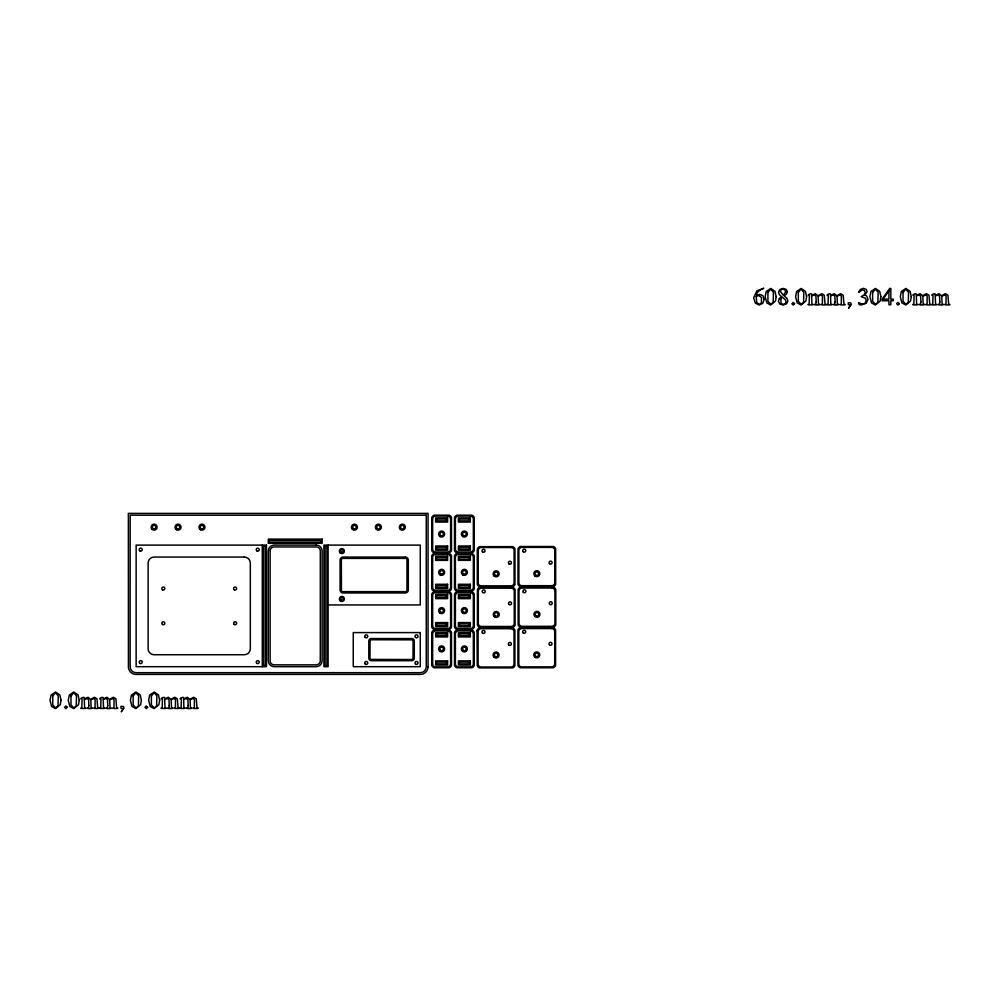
<?xml version="1.0" encoding="UTF-8"?>
<svg xmlns="http://www.w3.org/2000/svg" width="1000" height="1000" viewBox="0 0 1000 1000"><rect width="100%" height="100%" fill="white"/><g stroke="black" fill="none" stroke-linecap="round" stroke-linejoin="round"><path stroke-width="1.5" d="M447.688 591.475L449.212 591.163A4.188 4.188 0 0 0 451.488 588.888L451.488 555.763A4.188 4.188 0 0 0 449.212 553.488L434.038 553.488A4.188 4.188 0 0 0 431.775 555.763L431.775 588.888A4.188 4.188 0 0 0 434.038 591.163L449.212 591.788A4.188 4.188 0 0 1 451.488 594.062L451.488 627.188A4.188 4.188 0 0 1 449.212 629.45L434.038 629.45A4.188 4.188 0 0 1 431.775 627.188L431.775 594.062A4.188 4.188 0 0 1 434.038 591.788L435.562 591.475M447.688 553.175L449.212 552.863A4.188 4.188 0 0 0 451.488 550.588L451.488 517.463A4.188 4.188 0 0 0 449.212 515.2L434.038 515.2A4.188 4.188 0 0 0 431.775 517.463L431.775 550.588A4.188 4.188 0 0 0 434.038 552.863L435.562 553.175M458.3 553.175L456.775 553.488A4.188 4.188 0 0 0 454.513 555.763L454.513 588.888A4.188 4.188 0 0 0 456.775 591.163L471.95 591.163A4.188 4.188 0 0 0 474.225 588.888L474.225 555.763A4.188 4.188 0 0 0 471.95 553.488L456.775 552.863A4.188 4.188 0 0 1 454.513 550.588L454.513 517.463A4.188 4.188 0 0 1 456.775 515.2L471.95 515.2A4.188 4.188 0 0 1 474.225 517.463L474.225 550.588A4.188 4.188 0 0 1 471.95 552.863L470.425 553.175M481.238 586.975L479.712 587.288A4.188 4.188 0 0 0 477.438 589.55L477.438 625.075A4.188 4.188 0 0 0 479.712 627.337L512.837 627.337A4.188 4.188 0 0 0 515.1 625.075L515.1 589.55A4.188 4.188 0 0 0 512.837 587.288L479.575 586.7A4.188 4.188 0 0 1 477.3 584.438L477.3 548.913A4.188 4.188 0 0 1 479.575 546.65L512.7 546.65A4.188 4.188 0 0 1 514.975 548.913L514.975 584.438A4.188 4.188 0 0 1 512.7 586.7L511.175 587.025M458.3 591.475L456.775 591.788A4.188 4.188 0 0 0 454.513 594.062L454.513 627.188A4.188 4.188 0 0 0 456.775 629.45L471.95 630.087A4.188 4.188 0 0 1 474.225 632.35L474.225 665.487A4.188 4.188 0 0 1 471.95 667.75L456.775 667.75A4.188 4.188 0 0 1 454.513 665.487L454.513 632.35A4.188 4.188 0 0 1 456.775 630.087L458.3 629.775M521.925 586.838L520.4 587.15A4.188 4.188 0 0 0 518.125 589.412L518.125 624.938A4.188 4.188 0 0 0 520.4 627.212L521.925 627.525M551.862 586.888L553.387 586.562A4.188 4.188 0 0 0 555.662 584.3L555.662 548.775A4.188 4.188 0 0 0 553.387 546.512L520.262 546.512A4.188 4.188 0 0 0 518 548.775L518 584.3A4.188 4.188 0 0 0 520.262 586.562L553.525 587.15A4.188 4.188 0 0 1 555.788 589.412L555.788 624.938A4.188 4.188 0 0 1 553.525 627.212L520.188 627.688A4.188 4.188 0 0 0 517.925 629.963L517.925 665.487A4.188 4.188 0 0 0 520.188 667.75L553.325 667.75A4.188 4.188 0 0 0 555.588 665.487L555.588 629.963A4.188 4.188 0 0 0 553.325 627.688L551.8 627.375M435.562 629.775L434.038 630.087A4.188 4.188 0 0 0 431.775 632.35L431.775 665.487A4.188 4.188 0 0 0 434.038 667.75L449.212 667.75A4.188 4.188 0 0 0 451.488 665.487L451.488 632.35A4.188 4.188 0 0 0 449.212 630.087L447.688 629.775M470.425 629.775L471.95 629.45A4.188 4.188 0 0 0 474.225 627.188L474.225 594.062A4.188 4.188 0 0 0 471.95 591.788L470.425 591.475M328.113 604.938L420.275 604.938L420.275 545.1L323.925 545.1L323.925 666.688L328.113 666.688L328.113 545.1M262.288 545.1L262.288 666.688M270.113 550.538L270.113 661.25A4.188 4.188 0 0 0 273.712 664.85L316.7 664.85A4.188 4.188 0 0 0 320.3 661.25L320.3 550.538A4.188 4.188 0 0 0 316.7 546.938L273.712 546.938A4.188 4.188 0 0 0 270.113 550.538M428.05 666.75L427.987 667.7A7.788 7.788 0 0 1 421.287 674.4L135.125 674.4A7.788 7.788 0 0 1 128.425 667.7L128.363 513.387L428.05 513.387L428.05 666.75M52.737 695.975L52.75 704.912L55.6 707.925L58 706.012L58.263 695.875L55.512 692.675L52.737 695.975M70.987 695.975L71 704.912L73.838 707.925L76.237 706.012L76.5 695.875L73.75 692.675L70.987 695.975M133.138 695.975L133.15 704.912L136 707.925L138.387 706.012L138.65 695.875L135.9 692.675L133.138 695.975M151.375 695.975L151.387 704.912L154.238 707.925L156.637 706.012L156.888 695.875L154.137 692.675L151.375 695.975M767.925 292.387L767.925 301.337L770.775 304.35L773.175 302.438L773.438 292.3L770.688 289.088L767.925 292.387M798.312 292.387L798.325 301.337L801.175 304.35L803.575 302.438L803.838 292.3L801.087 289.088L798.312 292.387M872.625 292.387L872.638 301.337L875.487 304.35L877.887 302.438L878.15 292.3L875.387 289.088L872.625 292.387M903.025 292.387L903.037 301.337L905.888 304.35L908.288 302.438L908.55 292.3L905.788 289.088L903.025 292.387M341.362 559.55L341.425 590.662A1.787 1.787 0 0 0 342.388 591.638L406 591.638A1.787 1.787 0 0 0 406.962 590.662L406.962 559.375A1.787 1.787 0 0 0 406 558.4L342.388 558.4A1.787 1.787 0 0 0 341.425 559.375L341.362 559.55M370.062 640.612L370 658.238L370.75 659.412L411.812 659.513L413 658.775L413.088 641.038L412.35 639.85L371.275 639.763L370.062 640.612M477.05 630.65L477.238 665.625A4.188 4.188 0 0 0 479.5 667.887L512.625 667.887A4.188 4.188 0 0 0 514.9 665.625L514.9 630.1A4.188 4.188 0 0 0 512.625 627.825L479.5 627.825A4.188 4.188 0 0 0 477.238 630.1L477.05 630.65M88.85 705.525L88.55 707.513C82.912 708.925 96.75 708.913 91.125 707.525L90.787 699.987L93.4 698.525L95.125 699.5L95.05 707.625C89.637 708.825 103.062 708.812 97.688 707.663L96.95 698.812L94.4 697.25L90.562 699.312L87.987 697.25L84.2 699.137C86.175 695.088 77.75 699.287 82.05 699.087L81.812 707.75C76.725 708.775 90.05 708.75 84.612 707.7L84.288 699.963L85.525 698.925L86.95 698.525L88.612 699.688L88.85 705.525M107.762 705.525L107.463 707.513C101.825 708.925 115.662 708.913 110.037 707.525L109.7 699.987L112.312 698.525L114.038 699.5L113.963 707.625C108.55 708.825 121.975 708.812 116.613 707.663L115.862 698.812L113.312 697.25L109.475 699.312L106.9 697.25L103.112 699.137C105.087 695.088 96.662 699.287 100.975 699.087L100.725 707.75C95.638 708.775 108.963 708.75 103.525 707.7L103.212 699.963L104.45 698.925L105.862 698.525L107.525 699.688L107.762 705.525M169.237 705.525L168.938 707.513C163.3 708.925 177.138 708.913 171.513 707.525L171.175 699.987L173.787 698.525L175.512 699.5L175.438 707.625C170.025 708.825 183.45 708.812 178.088 707.663L177.338 698.812L174.788 697.25L170.95 699.312L168.375 697.25L164.587 699.137C166.562 695.088 158.138 699.287 162.45 699.087L162.2 707.75C157.113 708.775 170.438 708.75 165 707.7L164.688 699.963L165.912 698.925L167.338 698.525L169 699.688L169.237 705.525M188.162 705.525L187.85 707.513C182.213 708.925 196.05 708.913 190.438 707.525L190.087 699.987L192.7 698.525L194.425 699.5L194.35 707.625C188.938 708.825 202.362 708.812 197 707.663L196.25 698.812L193.7 697.25L189.862 699.312L187.288 697.25L183.5 699.137C185.475 695.088 177.05 699.287 181.363 699.087L181.112 707.75C176.025 708.775 189.35 708.75 183.912 707.7L183.6 699.963L184.838 698.925L186.262 698.525L187.925 699.688L188.162 705.525M816.188 301.95L815.875 303.938C810.25 305.35 824.075 305.338 818.462 303.95L818.125 296.413L820.738 294.95L822.463 295.925L822.375 304.037C816.963 305.25 830.387 305.238 825.025 304.088L824.287 295.225L821.737 293.675L817.9 295.725L815.325 293.675L811.538 295.562C813.512 291.512 805.088 295.712 809.388 295.5L809.15 304.175C804.062 305.2 817.375 305.175 811.938 304.125L811.625 296.388L812.862 295.338L814.287 294.95L815.95 296.112L816.188 301.95M835.1 301.95L834.8 303.938C829.163 305.35 843 305.338 837.375 303.95L837.038 296.413L839.65 294.95L841.375 295.925L841.3 304.037C835.888 305.25 849.312 305.238 843.95 304.088L843.2 295.225L840.65 293.675L836.812 295.725L834.237 293.675L830.45 295.562C832.425 291.512 824 295.712 828.3 295.5L828.062 304.175C822.975 305.2 836.3 305.175 830.863 304.125L830.55 296.388L831.775 295.338L833.2 294.95L834.862 296.112L835.1 301.95M920.9 301.95L920.588 303.938C914.95 305.35 928.787 305.338 923.175 303.95L922.837 296.413L925.45 294.95L927.163 295.925L927.087 304.037C921.675 305.25 935.1 305.238 929.737 304.088L929 295.225L926.438 293.675L922.6 295.725L920.025 293.675L916.237 295.562C918.213 291.512 909.788 295.712 914.1 295.5L913.85 304.175C908.763 305.2 922.087 305.175 916.65 304.125L916.338 296.388L917.575 295.338L919 294.95L920.662 296.112L920.9 301.95M939.812 301.95L939.5 303.938C933.875 305.35 947.7 305.338 942.087 303.95L941.75 296.413L944.362 294.95L946.087 295.925L946 304.037C940.588 305.25 954.013 305.238 948.65 304.088L947.913 295.225L945.362 293.675L941.525 295.725L938.95 293.675L935.163 295.562C937.138 291.512 928.713 295.712 933.012 295.5L932.775 304.175C927.688 305.2 941 305.175 935.562 304.125L935.25 296.388L936.488 295.338L937.913 294.95L939.575 296.112L939.812 301.95M61.013 700.212L60.275 704.663L55.462 708.587L51.612 706.462L50 700.3L51.075 695.037L55.575 692.025L59.812 694.887L61.013 700.212M79.25 700.212L78.513 704.663L73.7 708.587L69.85 706.462L68.238 700.3L69.325 695.037L73.812 692.025L78.05 694.887L79.25 700.212M141.4 700.212L140.662 704.663L135.85 708.587L132 706.462L130.387 700.3L131.475 695.037L135.963 692.025L140.2 694.887L141.4 700.212M159.637 700.212L158.9 704.663L154.088 708.587L150.238 706.462L148.625 700.3L149.713 695.037L154.2 692.025L158.438 694.887L159.637 700.212M776.188 296.637L775.45 301.087L770.638 305.012L766.787 302.887L765.175 296.725L766.263 291.45L770.75 288.45L774.987 291.312L776.188 296.637M806.587 296.637L805.85 301.087L801.038 305.012L797.188 302.887L795.575 296.725L796.65 291.45L801.137 288.45L805.387 291.312L806.587 296.637M880.888 296.637L880.15 301.087L875.35 305.012L871.5 302.887L869.887 296.725L870.962 291.45L875.45 288.45L879.688 291.312L880.888 296.637M911.287 296.637L910.55 301.087L905.75 305.012L901.9 302.887L900.288 296.725L901.363 291.45L905.85 288.45L910.088 291.312L911.287 296.637M756.237 296.55L756.7 302.475L759.312 304.325L761.363 303.125L761.513 297.5L758.675 295.462L756.237 296.55M780.738 298.863L781.1 303.425L783.238 304.387L785.3 303.625L786 301.725L785.263 299.625L782.212 297.2L780.738 298.863M858.763 303.012L859.15 304.538L861.2 304.962L866.263 303.25L868.037 299.262L866.737 296.112L864.912 294.975L867.163 291.637L866.175 289.325L863.363 288.337L860.375 289.413L858.6 292.3L862.45 289.8L864.412 290.475L865.275 292.45L864.188 294.8L861.213 296.688L865.575 298.288L866.225 300.512L865.425 302.95L862.95 304.075L858.763 303.012M785.675 291.788L783.388 295.312L780.35 291.438L781.062 289.762L782.875 289.075L784.975 289.875L785.675 291.788M123.025 708.725L121.25 711.838L123.975 708.112L123.387 706.488L120.913 706.35L120.988 708.213L123.025 708.725M850.362 305.15L848.587 308.263L851.312 304.538L850.713 302.913L848.25 302.775L848.325 304.637L850.362 305.15M764.175 299.387L762.788 303.3L759.15 305.05L755.35 303.087L753.637 297.875L756.963 290.688C772.775 285.637 756.075 289.062 756.538 295.4L759.725 294.35L762.9 295.663L764.175 299.387M779.375 298.488L778.413 301.15L779.8 303.975L783.112 305.05L786.562 303.888L787.85 301.012L786.988 298.4L784.087 295.788L786.237 294.337L787.387 291.85L786.263 289.45L783.225 288.412L779.85 289.513L778.55 292.162L779.425 294.688L781.562 296.688L779.375 298.488M67.25 707.3L65.912 708.65L64.562 707.3L65.912 705.962L67.25 707.3M147.637 707.3L146.3 708.65L144.95 707.3L146.3 705.962L147.637 707.3M794.587 303.725L793.25 305.075L791.888 303.725L793.25 302.375L794.587 303.725M899.3 303.725L897.95 305.075L896.6 303.725L897.95 302.375L899.3 303.725M888.913 290.925L883.088 299.163L888.913 299.163L888.913 290.925M889.7 288.475L882.1 299.163L882.1 300.738L888.938 300.738L888.938 304.788L890.825 304.788L890.825 300.738L893.312 300.738L893.312 299.163L890.825 299.163L890.825 288.475L889.7 288.475M426.25 515.175L130.162 515.175L130.162 666.688A5.987 5.987 0 0 0 136.137 672.675L420.275 672.675A5.987 5.987 0 0 0 426.25 666.688L426.25 515.175M447.612 516.075L435.65 516.075A2.988 2.988 0 0 0 432.65 519.062L432.65 548.987A2.988 2.988 0 0 0 435.65 551.975L447.612 551.975A2.988 2.988 0 0 0 450.6 548.987L450.6 519.062A2.988 2.988 0 0 0 447.612 516.075M470.35 516.075L458.387 516.075A2.988 2.988 0 0 0 455.387 519.062L455.387 548.987A2.988 2.988 0 0 0 458.387 551.975L470.35 551.975A2.988 2.988 0 0 0 473.338 548.987L473.338 519.062A2.988 2.988 0 0 0 470.35 516.075M447.612 517.875L435.65 517.875L435.65 522.062L447.612 522.062L447.612 517.875M470.35 517.875L458.387 517.875L458.387 522.062L470.35 522.062L470.35 517.875M446.413 519.062L436.838 519.062L436.838 520.862L446.413 520.862L446.413 519.062M469.15 519.062L459.575 519.062L459.575 520.862L469.15 520.862L469.15 519.062M322.137 539.113L268.275 539.113L268.275 543.3L322.137 543.3L322.137 539.113M320.938 540.312L269.475 540.312L269.475 542.1L320.938 542.1L320.938 540.312M266.488 545.1L136.137 545.1L136.137 666.688L266.488 666.688L266.488 545.1M316.15 545.1L274.262 545.1A5.987 5.987 0 0 0 268.275 551.075L268.275 660.7A5.987 5.987 0 0 0 274.262 666.688L316.15 666.688A5.987 5.987 0 0 0 322.137 660.7L322.137 551.075A5.987 5.987 0 0 0 316.15 545.1M447.612 546L435.65 546L435.65 550.188L447.612 550.188L447.612 546M470.35 546L458.387 546L458.387 550.188L470.35 550.188L470.35 546M265.287 546.287L263.488 546.287L263.488 665.487L265.287 665.487L265.287 546.287M326.925 546.287L325.125 546.287L325.125 665.487L326.925 665.487L326.925 546.287M446.413 547.188L436.838 547.188L436.838 548.987L446.413 548.987L446.413 547.188M469.15 547.188L459.575 547.188L459.575 548.987L469.15 548.987L469.15 547.188M511.1 547.525L481.175 547.525A2.988 2.988 0 0 0 478.188 550.513L478.188 582.825A2.988 2.988 0 0 0 481.175 585.825L511.1 585.825A2.988 2.988 0 0 0 514.087 582.825L514.087 550.513A2.988 2.988 0 0 0 511.1 547.525M551.788 547.388L521.862 547.388A2.988 2.988 0 0 0 518.875 550.375L518.875 582.7A2.988 2.988 0 0 0 521.862 585.688L551.788 585.688A2.988 2.988 0 0 0 554.775 582.7L554.775 550.375A2.988 2.988 0 0 0 551.788 547.388M447.612 554.375L435.65 554.375A2.988 2.988 0 0 0 432.65 557.362L432.65 587.288A2.988 2.988 0 0 0 435.65 590.275L447.612 590.275A2.988 2.988 0 0 0 450.6 587.288L450.6 557.362A2.988 2.988 0 0 0 447.612 554.375M470.35 554.375L458.387 554.375A2.988 2.988 0 0 0 455.387 557.362L455.387 587.288A2.988 2.988 0 0 0 458.387 590.275L470.35 590.275A2.988 2.988 0 0 0 473.338 587.288L473.338 557.362A2.988 2.988 0 0 0 470.35 554.375M447.612 556.163L435.65 556.163L435.65 560.363L447.612 560.363L447.612 556.163M470.35 556.163L458.387 556.163L458.387 560.363L470.35 560.363L470.35 556.163M244.338 557.062L154.088 557.062A5.987 5.987 0 0 0 148.112 563.05L148.112 648.737A5.987 5.987 0 0 0 154.088 654.725L244.338 654.725A5.987 5.987 0 0 0 250.325 648.737L250.325 563.05A5.987 5.987 0 0 0 244.338 557.062M405.312 557.062L343.075 557.062A2.988 2.988 0 0 0 340.087 560.062L340.087 589.975A2.988 2.988 0 0 0 343.075 592.962L405.312 592.962A2.988 2.988 0 0 0 408.3 589.975L408.3 560.062A2.988 2.988 0 0 0 405.312 557.062M446.413 557.362L436.838 557.362L436.838 559.163L446.413 559.163L446.413 557.362M469.15 557.362L459.575 557.362L459.575 559.163L469.15 559.163L469.15 557.362M447.612 584.288L435.65 584.288L435.65 588.488L447.612 588.488L447.612 584.288M470.35 584.288L458.387 584.288L458.387 588.488L470.35 588.488L470.35 584.288M446.413 585.487L436.838 585.487L436.838 587.288L446.413 587.288L446.413 585.487M469.15 585.487L459.575 585.487L459.575 587.288L469.15 587.288L469.15 585.487M511.225 588.162L481.312 588.162A2.988 2.988 0 0 0 478.312 591.163L478.312 623.475A2.988 2.988 0 0 0 481.312 626.462L511.225 626.462A2.988 2.988 0 0 0 514.225 623.475L514.225 591.163A2.988 2.988 0 0 0 511.225 588.162M551.925 588.025L522 588.025A2.988 2.988 0 0 0 519.012 591.025L519.012 623.337A2.988 2.988 0 0 0 522 626.325L551.925 626.325A2.988 2.988 0 0 0 554.913 623.337L554.913 591.025A2.988 2.988 0 0 0 551.925 588.025M447.612 592.675L435.65 592.675A2.988 2.988 0 0 0 432.65 595.662L432.65 625.588A2.988 2.988 0 0 0 435.65 628.575L447.612 628.575A2.988 2.988 0 0 0 450.6 625.588L450.6 595.662A2.988 2.988 0 0 0 447.612 592.675M470.35 592.675L458.387 592.675A2.988 2.988 0 0 0 455.387 595.662L455.387 625.588A2.988 2.988 0 0 0 458.387 628.575L470.35 628.575A2.988 2.988 0 0 0 473.338 625.588L473.338 595.662A2.988 2.988 0 0 0 470.35 592.675M447.612 594.462L435.65 594.462L435.65 598.65L447.612 598.65L447.612 594.462M470.35 594.462L458.387 594.462L458.387 598.65L470.35 598.65L470.35 594.462M446.413 595.662L436.838 595.662L436.838 597.463L446.413 597.463L446.413 595.662M469.15 595.662L459.575 595.662L459.575 597.463L469.15 597.463L469.15 595.662M447.612 622.587L435.65 622.587L435.65 626.775L447.612 626.775L447.612 622.587M470.35 622.587L458.387 622.587L458.387 626.775L470.35 626.775L470.35 622.587M446.413 623.787L436.838 623.787L436.838 625.588L446.413 625.588L446.413 623.787M469.15 623.787L459.575 623.787L459.575 625.588L469.15 625.588L469.15 623.787M551.712 628.575L521.8 628.575A2.988 2.988 0 0 0 518.8 631.562L518.8 663.875A2.988 2.988 0 0 0 521.8 666.875L551.712 666.875A2.988 2.988 0 0 0 554.712 663.875L554.712 631.562A2.988 2.988 0 0 0 551.712 628.575M511.025 628.713L481.1 628.713A2.988 2.988 0 0 0 478.113 631.7L478.113 664.013A2.988 2.988 0 0 0 481.1 667.013L511.025 667.013A2.988 2.988 0 0 0 514.012 664.013L514.012 631.7A2.988 2.988 0 0 0 511.025 628.713M447.612 630.962L435.65 630.962A2.988 2.988 0 0 0 432.65 633.962L432.65 663.875A2.988 2.988 0 0 0 435.65 666.875L447.612 666.875A2.988 2.988 0 0 0 450.6 663.875L450.6 633.962A2.988 2.988 0 0 0 447.612 630.962M470.35 630.962L458.387 630.962A2.988 2.988 0 0 0 455.387 633.962L455.387 663.875A2.988 2.988 0 0 0 458.387 666.875L470.35 666.875A2.988 2.988 0 0 0 473.338 663.875L473.338 633.962A2.988 2.988 0 0 0 470.35 630.962M420.275 632.587L353.25 632.587L353.25 666.688L420.275 666.688L420.275 632.587M447.612 632.762L435.65 632.762L435.65 636.95L447.612 636.95L447.612 632.762M470.35 632.762L458.387 632.762L458.387 636.95L470.35 636.95L470.35 632.762M446.413 633.962L436.838 633.962L436.838 635.75L446.413 635.75L446.413 633.962M469.15 633.962L459.575 633.962L459.575 635.75L469.15 635.75L469.15 633.962M411.887 638.562L371.2 638.562A2.387 2.387 0 0 0 368.812 640.962L368.812 658.312A2.387 2.387 0 0 0 371.2 660.7L411.887 660.7A2.387 2.387 0 0 0 414.288 658.312L414.288 640.962A2.387 2.387 0 0 0 411.887 638.562M447.612 660.888L435.65 660.888L435.65 665.075L447.612 665.075L447.612 660.888M470.35 660.888L458.387 660.888L458.387 665.075L470.35 665.075L470.35 660.888M446.413 662.087L436.838 662.087L436.838 663.875L446.413 663.875L446.413 662.087M469.15 662.087L459.575 662.087L459.575 663.875L469.15 663.875L469.15 662.087M549.675 604.288A1.5 1.5 0 0 0 552.175 603.612A1.5 1.5 0 0 0 550.325 601.788A1.5 1.5 0 0 0 549.675 604.288M523.413 592.388A1.5 1.5 0 0 0 525.862 591.55A1.5 1.5 0 0 0 523.913 589.85A1.5 1.5 0 0 0 523.413 592.388M534.9 616.487A2.988 2.988 0 0 0 539.862 615.025A2.988 2.988 0 0 0 536.112 611.45A2.988 2.988 0 0 0 534.9 616.487M535.725 615.612A1.787 1.787 0 0 0 538.7 614.75A1.787 1.787 0 0 0 536.462 612.612A1.787 1.787 0 0 0 535.725 615.612M549.538 563.65A1.5 1.5 0 0 0 552.038 562.962A1.5 1.5 0 0 0 550.2 561.15A1.5 1.5 0 0 0 549.538 563.65M523.275 551.75A1.5 1.5 0 0 0 525.725 550.9A1.5 1.5 0 0 0 523.775 549.2A1.5 1.5 0 0 0 523.275 551.75M534.763 575.85A2.988 2.988 0 0 0 539.738 574.388A2.988 2.988 0 0 0 535.988 570.812A2.988 2.988 0 0 0 534.763 575.85M535.6 574.975A1.787 1.787 0 0 0 538.562 574.1A1.787 1.787 0 0 0 536.325 571.975A1.787 1.787 0 0 0 535.6 574.975M549.462 644.837A1.5 1.5 0 0 0 551.962 644.15A1.5 1.5 0 0 0 550.125 642.325A1.5 1.5 0 0 0 549.462 644.837M523.212 632.938A1.5 1.5 0 0 0 525.662 632.087A1.5 1.5 0 0 0 523.7 630.388A1.5 1.5 0 0 0 523.212 632.938M534.688 657.038A2.988 2.988 0 0 0 539.663 655.575A2.988 2.988 0 0 0 535.913 652A2.988 2.988 0 0 0 534.688 657.038M535.525 656.162A1.787 1.787 0 0 0 538.488 655.288A1.787 1.787 0 0 0 536.25 653.15A1.787 1.787 0 0 0 535.525 656.162M508.85 563.787A1.5 1.5 0 0 0 511.35 563.1A1.5 1.5 0 0 0 509.5 561.287A1.5 1.5 0 0 0 508.85 563.787M482.587 551.888A1.5 1.5 0 0 0 485.037 551.038A1.5 1.5 0 0 0 483.088 549.338A1.5 1.5 0 0 0 482.587 551.888M494.075 575.988A2.988 2.988 0 0 0 499.05 574.525A2.988 2.988 0 0 0 495.3 570.95A2.988 2.988 0 0 0 494.075 575.988M494.9 575.112A1.787 1.787 0 0 0 497.875 574.237A1.787 1.787 0 0 0 495.637 572.112A1.787 1.787 0 0 0 494.9 575.112M508.975 604.425A1.5 1.5 0 0 0 511.475 603.75A1.5 1.5 0 0 0 509.637 601.925A1.5 1.5 0 0 0 508.975 604.425M482.725 592.525A1.5 1.5 0 0 0 485.175 591.688A1.5 1.5 0 0 0 483.212 589.987A1.5 1.5 0 0 0 482.725 592.525M494.2 616.625A2.988 2.988 0 0 0 499.175 615.163A2.988 2.988 0 0 0 495.425 611.587A2.988 2.988 0 0 0 494.2 616.625M495.037 615.75A1.787 1.787 0 0 0 498 614.875A1.787 1.787 0 0 0 495.763 612.75A1.787 1.787 0 0 0 495.037 615.75M508.775 644.975A1.5 1.5 0 0 0 511.275 644.287A1.5 1.5 0 0 0 509.438 642.463A1.5 1.5 0 0 0 508.775 644.975M482.512 633.075A1.5 1.5 0 0 0 484.963 632.225A1.5 1.5 0 0 0 483.013 630.525A1.5 1.5 0 0 0 482.512 633.075M494 657.175A2.988 2.988 0 0 0 498.975 655.713A2.988 2.988 0 0 0 495.225 652.138A2.988 2.988 0 0 0 494 657.175M494.837 656.3A1.787 1.787 0 0 0 497.8 655.425A1.787 1.787 0 0 0 495.562 653.288A1.787 1.787 0 0 0 494.837 656.3M152.1 529.375A2.988 2.988 0 0 0 157.025 527.762A2.988 2.988 0 0 0 153.162 524.3A2.988 2.988 0 0 0 152.1 529.375M176.425 529.675A2.988 2.988 0 0 0 181.012 527.263A2.988 2.988 0 0 0 176.637 524.5A2.988 2.988 0 0 0 176.425 529.675M200.463 529.738A2.988 2.988 0 0 0 204.95 527.15A2.988 2.988 0 0 0 200.475 524.55A2.988 2.988 0 0 0 200.463 529.738M400.425 529.462A2.988 2.988 0 0 0 405.275 527.625A2.988 2.988 0 0 0 401.262 524.35A2.988 2.988 0 0 0 400.425 529.462M376.413 529.388A2.988 2.988 0 0 0 381.312 527.725A2.988 2.988 0 0 0 377.425 524.312A2.988 2.988 0 0 0 376.413 529.388M352.463 529.388A2.988 2.988 0 0 0 357.375 527.75A2.988 2.988 0 0 0 353.5 524.312A2.988 2.988 0 0 0 352.463 529.388M152.9 528.475A1.787 1.787 0 0 0 155.838 527.513A1.787 1.787 0 0 0 153.537 525.45A1.787 1.787 0 0 0 152.9 528.475M177.075 528.65A1.787 1.787 0 0 0 179.812 527.212A1.787 1.787 0 0 0 177.2 525.562A1.787 1.787 0 0 0 177.075 528.65M201.075 528.688A1.787 1.787 0 0 0 203.75 527.15A1.787 1.787 0 0 0 201.075 525.6A1.787 1.787 0 0 0 201.075 528.688M401.188 528.525A1.787 1.787 0 0 0 404.075 527.438A1.787 1.787 0 0 0 401.688 525.475A1.787 1.787 0 0 0 401.188 528.525M377.2 528.488A1.787 1.787 0 0 0 380.138 527.5A1.787 1.787 0 0 0 377.812 525.45A1.787 1.787 0 0 0 377.2 528.488M353.263 528.475A1.787 1.787 0 0 0 356.2 527.5A1.787 1.787 0 0 0 353.888 525.45A1.787 1.787 0 0 0 353.263 528.475M340.163 552.913A2.512 2.512 0 0 0 344.325 551.663A2.512 2.512 0 0 0 341.15 548.675A2.512 2.512 0 0 0 340.163 552.913M340.138 600.763A2.512 2.512 0 0 0 344.325 599.55A2.512 2.512 0 0 0 341.188 596.538A2.512 2.512 0 0 0 340.138 600.763M340.988 552.038A1.3 1.3 0 0 0 343.15 551.375A1.3 1.3 0 0 0 341.5 549.825A1.3 1.3 0 0 0 340.988 552.038M340.975 599.888A1.3 1.3 0 0 0 343.15 599.263A1.3 1.3 0 0 0 341.512 597.7A1.3 1.3 0 0 0 340.975 599.888M365.238 664.038A1.5 1.5 0 0 0 367.725 663.288A1.5 1.5 0 0 0 365.825 661.513A1.5 1.5 0 0 0 365.238 664.038M365.213 637.375A1.5 1.5 0 0 0 367.713 636.712A1.5 1.5 0 0 0 365.875 634.875A1.5 1.5 0 0 0 365.213 637.375M415.625 664.15A1.5 1.5 0 0 0 418.013 663.125A1.5 1.5 0 0 0 415.938 661.575A1.5 1.5 0 0 0 415.625 664.15M415.475 637.375A1.5 1.5 0 0 0 417.975 636.712A1.5 1.5 0 0 0 416.138 634.875A1.5 1.5 0 0 0 415.475 637.375M139.95 550.95A1.5 1.5 0 0 0 142.2 549.65A1.5 1.5 0 0 0 139.95 548.362A1.5 1.5 0 0 0 139.95 550.95M256.863 550.875A1.5 1.5 0 0 0 259.225 549.812A1.5 1.5 0 0 0 257.125 548.288A1.5 1.5 0 0 0 256.863 550.875M256.7 663.213A1.5 1.5 0 0 0 259.188 662.487A1.5 1.5 0 0 0 257.312 660.7A1.5 1.5 0 0 0 256.7 663.213M139.725 663.263A1.5 1.5 0 0 0 142.175 662.412A1.5 1.5 0 0 0 140.213 660.713A1.5 1.5 0 0 0 139.725 663.263M234.25 624.45A1.5 1.5 0 0 0 236.612 623.4A1.5 1.5 0 0 0 234.525 621.875A1.5 1.5 0 0 0 234.25 624.45M162.525 624.513A1.5 1.5 0 0 0 164.812 623.312A1.5 1.5 0 0 0 162.625 621.925A1.5 1.5 0 0 0 162.525 624.513M162.575 589.837A1.5 1.5 0 0 0 164.812 588.538A1.5 1.5 0 0 0 162.575 587.25A1.5 1.5 0 0 0 162.575 589.837M234.3 589.788A1.5 1.5 0 0 0 236.625 588.625A1.5 1.5 0 0 0 234.45 587.2A1.5 1.5 0 0 0 234.3 589.788M462.75 651.438A2.988 2.988 0 0 0 467.362 649.05A2.988 2.988 0 0 0 462.987 646.263A2.988 2.988 0 0 0 462.75 651.438M463.4 650.425A1.787 1.787 0 0 0 466.15 649A1.787 1.787 0 0 0 463.55 647.337A1.787 1.787 0 0 0 463.4 650.425M462.75 613.138A2.988 2.988 0 0 0 467.362 610.763A2.988 2.988 0 0 0 462.987 607.962A2.988 2.988 0 0 0 462.75 613.138M463.4 612.125A1.787 1.787 0 0 0 466.15 610.7A1.787 1.787 0 0 0 463.55 609.038A1.787 1.787 0 0 0 463.4 612.125M462.75 574.85A2.988 2.988 0 0 0 467.362 572.463A2.988 2.988 0 0 0 462.987 569.663A2.988 2.988 0 0 0 462.75 574.85M463.4 573.825A1.787 1.787 0 0 0 466.15 572.413A1.787 1.787 0 0 0 463.55 570.737A1.787 1.787 0 0 0 463.4 573.825M462.75 536.55A2.988 2.988 0 0 0 467.362 534.163A2.988 2.988 0 0 0 462.987 531.375A2.988 2.988 0 0 0 462.75 536.55M463.4 535.525A1.787 1.787 0 0 0 466.15 534.113A1.787 1.787 0 0 0 463.55 532.438A1.787 1.787 0 0 0 463.4 535.525M440.012 651.438A2.988 2.988 0 0 0 444.613 649.05A2.988 2.988 0 0 0 440.25 646.263A2.988 2.988 0 0 0 440.012 651.438M440.662 650.425A1.787 1.787 0 0 0 443.413 649A1.787 1.787 0 0 0 440.812 647.337A1.787 1.787 0 0 0 440.662 650.425M440.012 613.138A2.988 2.988 0 0 0 444.613 610.763A2.988 2.988 0 0 0 440.25 607.962A2.988 2.988 0 0 0 440.012 613.138M440.662 612.125A1.787 1.787 0 0 0 443.413 610.7A1.787 1.787 0 0 0 440.812 609.038A1.787 1.787 0 0 0 440.662 612.125M440.012 574.85A2.988 2.988 0 0 0 444.613 572.463A2.988 2.988 0 0 0 440.25 569.663A2.988 2.988 0 0 0 440.012 574.85M440.662 573.825A1.787 1.787 0 0 0 443.413 572.413A1.787 1.787 0 0 0 440.812 570.737A1.787 1.787 0 0 0 440.662 573.825M440.012 536.55A2.988 2.988 0 0 0 444.613 534.163A2.988 2.988 0 0 0 440.25 531.375A2.988 2.988 0 0 0 440.012 536.55M440.662 535.525A1.787 1.787 0 0 0 443.413 534.113A1.787 1.787 0 0 0 440.812 532.438A1.787 1.787 0 0 0 440.662 535.525"/></g></svg>
